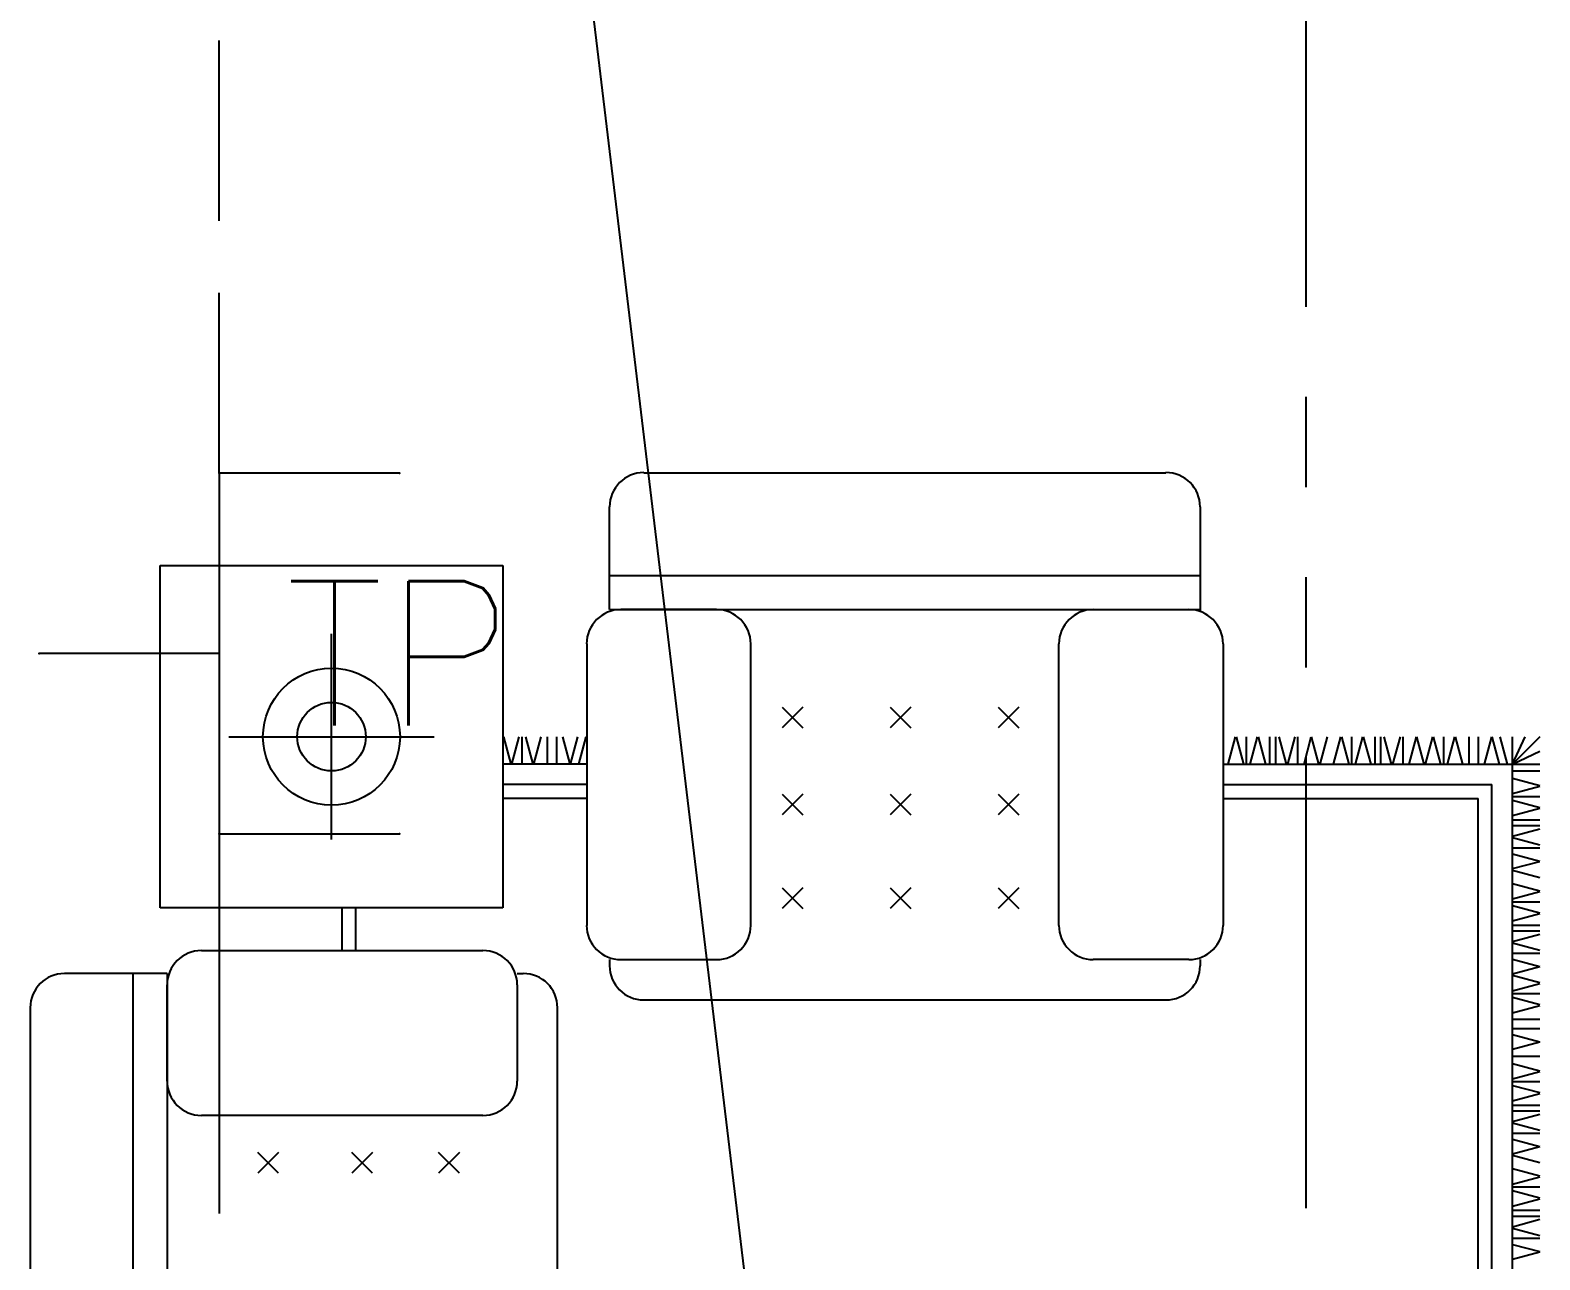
# Model space of a CAD drawing. Extents: x -41969 to 449372, y 65390 to 759577.
# Drawn here: x 342605 to 344699, y 713685 to 715390 of the extents above; entities that cross this region are included whole.
import ezdxf
from ezdxf.enums import TextEntityAlignment as Align

# ---------------------------------------------------------------- set-up
doc = ezdxf.new("R2010")
doc.units = 0
doc.header["$LTSCALE"] = 1000
doc.header["$MEASUREMENT"] = 0
for name, pattern in [('DASH', [0.35, 0.25, -0.1]), ('PHANTOM2', [1.25, 0.625, -0.125, 0.125, -0.125, 0.125, -0.125]), ('PHANTOM3', [1.5, 0.625, -0.125, 0.125, -0.125, 0.125, -0.125, 0.125, -0.125])]:
    doc.linetypes.add(name, pattern=pattern)
for name, color, linetype in [('EQUIP-通讯', 241, 'Continuous'), ('WIRE-照明', 120, 'Continuous'), ('装修家具', 8, 'Continuous')]:
    doc.layers.add(name, color=color, linetype=linetype)
doc.styles.add('_TEL_DIM', font='SIMPLEX', dxfattribs={"width": 0.8, "height": 3.5, "bigfont": 'HZTXT'})
doc.styles.add('DIM_FONT', font='SIMPLEX', dxfattribs={"width": 0.7, "bigfont": 'GBCBIG'})
doc.styles.get("Standard").update_dxf_attribs({"font": 'gbenor.shx', "bigfont": 'gbcbig.shx'})
doc.linetypes.add('TV', pattern='A,2.8,-0.1,["TV",_TEL_DIM,S=0.07,R=0,X=0,Y=-0.1],-0.52', length=3.42)

# ---------------------------------------------------------------- blocks, each defined once
blk = doc.blocks.new('A$C65FF3140')
at = {"color": 8}
for p, q in [((6550.9, -5455.4), (7274.9, -5455.4)), ((6550.9, -5455.4), (7274.9, -5455.4)), ((6503.4, -5645.3), (6503.4, -5502.8)), ((6503.4, -5645.3), (6503.4, -5502.8)), ((7322.4, -5502.8), (7322.4, -5648)), ((7322.4, -5502.8), (7322.4, -5648)), ((5880.4, -6058.9), (5880.4, -5584.1)), ((5880.4, -5584.1), (6355.2, -5584.1)), ((5880.4, -6058.9), (5880.4, -5584.1)), ((5880.4, -5584.1), (6355.2, -5584.1)), ((6355.2, -5584.1), (6355.2, -6058.9)), ((6355.2, -5584.1), (6355.2, -6058.9)), ((6503.4, -5597.8), (7322.4, -5597.8)), ((6503.4, -5597.8), (7322.4, -5597.8)), ((6503.4, -5645.3), (7322.4, -5645.3)), ((6503.4, -5645.3), (7322.4, -5645.3)), ((6651.7, -5645.3), (6519.1, -5645.3)), ((6651.7, -5645.3), (6519.1, -5645.3)), ((7174.1, -5645.3), (7306.7, -5645.3)), ((7174.1, -5645.3), (7306.7, -5645.3)), ((6117.8, -5963.9), (6117.8, -5679.1)), ((6117.8, -5963.9), (6117.8, -5679.1)), ((6471.7, -5692.8), (6471.7, -6083.2)), ((6471.7, -5692.8), (6471.7, -6083.2)), ((6699.2, -6083.2), (6699.2, -5692.8)), ((6699.2, -6083.2), (6699.2, -5692.8)), ((7126.6, -6083.2), (7126.6, -5692.8)), ((7126.6, -6083.2), (7126.6, -5692.8)), ((7354.2, -5692.8), (7354.2, -6083.2)), ((7354.2, -5692.8), (7354.2, -6083.2)), ((6742.9, -5780.4), (6771.6, -5809)), ((6771.6, -5780.4), (6742.9, -5809)), ((6742.9, -5780.4), (6771.6, -5809)), ((6771.6, -5780.4), (6742.9, -5809)), ((6892.6, -5780.4), (6921.2, -5809)), ((6921.2, -5780.4), (6892.6, -5809)), ((6892.6, -5780.4), (6921.2, -5809)), ((6921.2, -5780.4), (6892.6, -5809)), ((7042.2, -5780.4), (7070.9, -5809)), ((7070.9, -5780.4), (7042.2, -5809)), ((7042.2, -5780.4), (7070.9, -5809)), ((7070.9, -5780.4), (7042.2, -5809)), ((5975.4, -5821.5), (6260.3, -5821.5)), ((5975.4, -5821.5), (6260.3, -5821.5)), ((6356.2, -5821.5), (6366.4, -5859.5)), ((6356.2, -5821.5), (6366.4, -5859.5)), ((6377.7, -5821.5), (6367.5, -5859.5)), ((6377.7, -5821.5), (6367.5, -5859.5)), ((6381.6, -5821.5), (6381.6, -5859.5)), ((6381.6, -5821.5), (6381.6, -5859.5)), ((6386.7, -5821.5), (6396.8, -5859.5)), ((6386.7, -5821.5), (6396.8, -5859.5)), ((6408.1, -5821.5), (6397.9, -5859.5)), ((6408.1, -5821.5), (6397.9, -5859.5)), ((6416.9, -5821.5), (6416.9, -5859.5)), ((6416.9, -5821.5), (6416.9, -5859.5)), ((6429.9, -5821.5), (6429.9, -5859.5)), ((6429.9, -5821.5), (6429.9, -5859.5)), ((6438.3, -5821.5), (6448.4, -5859.5)), ((6438.3, -5821.5), (6448.4, -5859.5)), ((6458.8, -5821.5), (6448.6, -5859.5)), ((6458.8, -5821.5), (6448.6, -5859.5)), ((6470.3, -5821.5), (6460.1, -5859.5)), ((6470.3, -5821.5), (6460.1, -5859.5)), ((7361.4, -5859.5), (7371.6, -5821.5)), ((7361.4, -5859.5), (7371.6, -5821.5)), ((7382.9, -5859.5), (7372.7, -5821.5)), ((7382.9, -5859.5), (7372.7, -5821.5)), ((7386.8, -5859.5), (7386.8, -5821.5)), ((7386.8, -5859.5), (7386.8, -5821.5)), ((7391.9, -5859.5), (7402, -5821.5)), ((7391.9, -5859.5), (7402, -5821.5)), ((7413.3, -5859.5), (7403.1, -5821.5)), ((7413.3, -5859.5), (7403.1, -5821.5)), ((7419.2, -5859.5), (7419.2, -5821.5)), ((7419.2, -5859.5), (7419.2, -5821.5)), ((7427.2, -5859.5), (7427.2, -5821.5)), ((7427.2, -5859.5), (7427.2, -5821.5)), ((7441.9, -5859.5), (7431.8, -5821.5)), ((7441.9, -5859.5), (7431.8, -5821.5)), ((7443.9, -5859.5), (7454, -5821.5)), ((7443.9, -5859.5), (7454, -5821.5)), ((7458, -5859.5), (7458, -5821.5)), ((7458, -5859.5), (7458, -5821.5)), ((7466.4, -5859.5), (7476.5, -5821.5)), ((7466.4, -5859.5), (7476.5, -5821.5)), ((7486.9, -5859.5), (7476.7, -5821.5)), ((7486.9, -5859.5), (7476.7, -5821.5)), ((7488.8, -5859.5), (7499, -5821.5)), ((7488.8, -5859.5), (7499, -5821.5)), ((7507.4, -5859.5), (7517.6, -5821.5)), ((7507.4, -5859.5), (7517.6, -5821.5)), ((7528.9, -5859.5), (7518.7, -5821.5)), ((7528.9, -5859.5), (7518.7, -5821.5)), ((7532.8, -5859.5), (7532.8, -5821.5)), ((7532.8, -5859.5), (7532.8, -5821.5)), ((7537.8, -5859.5), (7548, -5821.5)), ((7537.8, -5859.5), (7548, -5821.5)), ((7559.3, -5859.5), (7549.1, -5821.5)), ((7559.3, -5859.5), (7549.1, -5821.5)), ((7565.2, -5859.5), (7565.2, -5821.5)), ((7565.2, -5859.5), (7565.2, -5821.5)), ((7573.1, -5859.5), (7573.1, -5821.5)), ((7573.1, -5859.5), (7573.1, -5821.5)), ((7587.9, -5859.5), (7577.7, -5821.5)), ((7587.9, -5859.5), (7577.7, -5821.5)), ((7589.8, -5859.5), (7600, -5821.5)), ((7589.8, -5859.5), (7600, -5821.5)), ((7604, -5859.5), (7604, -5821.5)), ((7604, -5859.5), (7604, -5821.5)), ((7612.4, -5859.5), (7622.5, -5821.5)), ((7612.4, -5859.5), (7622.5, -5821.5)), ((7632.9, -5859.5), (7622.7, -5821.5)), ((7632.9, -5859.5), (7622.7, -5821.5)), ((7634.8, -5859.5), (7645, -5821.5)), ((7634.8, -5859.5), (7645, -5821.5)), ((7656.2, -5859.5), (7646.1, -5821.5)), ((7656.2, -5859.5), (7646.1, -5821.5)), ((7660.2, -5859.5), (7660.2, -5821.5)), ((7660.2, -5859.5), (7660.2, -5821.5)), ((7665.2, -5859.5), (7675.4, -5821.5)), ((7665.2, -5859.5), (7675.4, -5821.5)), ((7686.6, -5859.5), (7676.5, -5821.5)), ((7686.6, -5859.5), (7676.5, -5821.5)), ((7695.4, -5859.5), (7695.4, -5821.5)), ((7695.4, -5859.5), (7695.4, -5821.5)), ((7708.4, -5859.5), (7708.4, -5821.5)), ((7708.4, -5859.5), (7708.4, -5821.5)), ((7716.8, -5859.5), (7727, -5821.5)), ((7716.8, -5859.5), (7727, -5821.5)), ((7737.3, -5859.5), (7727.1, -5821.5)), ((7737.3, -5859.5), (7727.1, -5821.5)), ((7748.8, -5859.5), (7738.6, -5821.5)), ((7748.8, -5859.5), (7738.6, -5821.5)), ((7793.4, -5821.5), (7755.4, -5859.5)), ((7755.4, -5859.5), (7773.1, -5821.5)), ((7755.4, -5859.5), (7755.4, -5821.5)), ((7793.4, -5821.5), (7755.4, -5859.5)), ((7755.4, -5859.5), (7773.1, -5821.5)), ((7755.4, -5859.5), (7755.4, -5821.5)), ((6471.7, -5859.5), (6355.2, -5859.5)), ((6471.7, -5859.5), (6355.2, -5859.5)), ((7354.2, -5859.5), (7755.4, -5859.5)), ((7354.2, -5859.5), (7755.4, -5859.5)), ((7755.4, -5859.5), (7793.4, -5841.5)), ((7755.4, -5859.5), (7793.4, -5841.5)), ((7755.4, -8292), (7755.4, -5859.5)), ((7755.4, -5859.5), (7793.4, -5859.5)), ((7755.4, -8292), (7755.4, -5859.5)), ((7755.4, -5859.5), (7793.4, -5859.5)), ((7755.4, -5869), (7793.4, -5869)), ((7755.4, -5869), (7793.4, -5869)), ((7755.4, -5879.1), (7793.4, -5889.3)), ((7755.4, -5879.1), (7793.4, -5889.3)), ((6471.7, -5888), (6355.2, -5888)), ((6471.7, -5888), (6355.2, -5888)), ((6742.9, -5901), (6771.6, -5929.7)), ((6771.6, -5901), (6742.9, -5929.7)), ((6742.9, -5901), (6771.6, -5929.7)), ((6771.6, -5901), (6742.9, -5929.7)), ((6892.6, -5901), (6921.2, -5929.7)), ((6921.2, -5901), (6892.6, -5929.7)), ((6892.6, -5901), (6921.2, -5929.7)), ((6921.2, -5901), (6892.6, -5929.7)), ((7042.2, -5901), (7070.9, -5929.7)), ((7070.9, -5901), (7042.2, -5929.7)), ((7042.2, -5901), (7070.9, -5929.7)), ((7070.9, -5901), (7042.2, -5929.7)), ((7354.2, -5888), (7726.9, -5888)), ((7354.2, -5888), (7726.9, -5888)), ((7726.9, -8263.6), (7726.9, -5888)), ((7726.9, -8263.6), (7726.9, -5888)), ((7755.4, -5900.5), (7793.4, -5890.3)), ((7755.4, -5900.5), (7793.4, -5890.3)), ((6471.7, -5907), (6355.2, -5907)), ((6471.7, -5907), (6355.2, -5907)), ((7354.2, -5907), (7707.9, -5907)), ((7354.2, -5907), (7707.9, -5907)), ((7707.9, -8244.6), (7707.9, -5907)), ((7707.9, -8244.6), (7707.9, -5907)), ((7755.4, -5904.5), (7793.4, -5904.5)), ((7755.4, -5904.5), (7793.4, -5904.5)), ((7755.4, -5909.5), (7793.4, -5919.7)), ((7755.4, -5909.5), (7793.4, -5919.7)), ((7755.4, -5930.9), (7793.4, -5920.8)), ((7755.4, -5930.9), (7793.4, -5920.8)), ((7755.4, -5936.9), (7793.4, -5936.9)), ((7755.4, -5936.9), (7793.4, -5936.9)), ((7755.4, -5944.8), (7793.4, -5944.8)), ((7755.4, -5944.8), (7793.4, -5944.8)), ((7755.4, -5959.6), (7793.4, -5949.4)), ((7755.4, -5959.6), (7793.4, -5949.4)), ((7755.4, -5961.5), (7793.4, -5971.7)), ((7755.4, -5961.5), (7793.4, -5971.7)), ((7755.4, -5975.6), (7793.4, -5975.6)), ((7755.4, -5975.6), (7793.4, -5975.6)), ((7755.4, -5984), (7793.4, -5994.2)), ((7755.4, -5984), (7793.4, -5994.2)), ((7755.4, -6004.5), (7793.4, -5994.4)), ((7755.4, -6004.5), (7793.4, -5994.4)), ((7755.4, -6006.4), (7793.4, -6016.6)), ((7755.4, -6006.4), (7793.4, -6016.6)), ((7755.4, -6025.1), (7793.4, -6035.2)), ((7755.4, -6025.1), (7793.4, -6035.2)), ((6742.9, -6031.3), (6771.6, -6059.9)), ((6771.6, -6031.3), (6742.9, -6059.9)), ((6742.9, -6031.3), (6771.6, -6059.9)), ((6771.6, -6031.3), (6742.9, -6059.9)), ((6921.2, -6031.3), (6892.6, -6059.9)), ((6892.6, -6031.3), (6921.2, -6059.9)), ((6921.2, -6031.3), (6892.6, -6059.9)), ((6892.6, -6031.3), (6921.2, -6059.9)), ((7042.2, -6031.3), (7070.9, -6059.9)), ((7070.9, -6031.3), (7042.2, -6059.9)), ((7042.2, -6031.3), (7070.9, -6059.9)), ((7070.9, -6031.3), (7042.2, -6059.9)), ((7755.4, -6046.5), (7793.4, -6036.3)), ((7755.4, -6046.5), (7793.4, -6036.3)), ((6355.2, -6058.9), (5880.4, -6058.9)), ((6355.2, -6058.9), (5880.4, -6058.9)), ((6132.6, -6118.1), (6132.6, -6058.9)), ((6132.6, -6118.1), (6132.6, -6058.9)), ((6151.6, -6118.1), (6151.6, -6058.9)), ((6151.6, -6118.1), (6151.6, -6058.9)), ((7755.4, -6050.5), (7793.4, -6050.5)), ((7755.4, -6050.5), (7793.4, -6050.5)), ((7755.4, -6055.5), (7793.4, -6065.6)), ((7755.4, -6055.5), (7793.4, -6065.6)), ((7755.4, -6076.9), (7793.4, -6066.7)), ((7755.4, -6076.9), (7793.4, -6066.7)), ((7755.4, -6082.8), (7793.4, -6082.8)), ((7755.4, -6082.8), (7793.4, -6082.8)), ((7755.4, -6090.8), (7793.4, -6090.8)), ((7755.4, -6090.8), (7793.4, -6090.8)), ((7755.4, -6105.6), (7793.4, -6095.4)), ((7755.4, -6105.6), (7793.4, -6095.4)), ((7755.4, -6107.5), (7793.4, -6117.6)), ((7755.4, -6107.5), (7793.4, -6117.6)), ((5937.4, -6118.1), (6327.8, -6118.1)), ((5937.4, -6118.1), (6327.8, -6118.1)), ((6503.4, -6130.7), (6503.4, -6139.1)), ((6503.4, -6130.7), (6503.4, -6139.1)), ((6519.1, -6130.7), (6651.7, -6130.7)), ((6519.1, -6130.7), (6651.7, -6130.7)), ((7306.7, -6130.7), (7174.1, -6130.7)), ((7306.7, -6130.7), (7174.1, -6130.7)), ((7322.4, -6130.7), (7322.4, -6139.1)), ((7322.4, -6130.7), (7322.4, -6139.1)), ((7755.4, -6121.6), (7793.4, -6121.6)), ((7755.4, -6121.6), (7793.4, -6121.6)), ((7755.4, -6130), (7793.4, -6140.2)), ((7755.4, -6130), (7793.4, -6140.2)), ((5889.9, -6149.9), (5747.5, -6149.9)), ((5889.9, -6149.9), (5747.5, -6149.9)), ((5842.4, -6149.9), (5842.4, -8001.6)), ((5842.4, -6149.9), (5842.4, -8001.6)), ((5889.9, -6149.9), (5889.9, -8001.6)), ((5889.9, -6149.9), (5889.9, -8001.6)), ((6375.3, -6149.9), (6383.7, -6149.9)), ((6375.3, -6149.9), (6383.7, -6149.9)), ((7755.4, -6150.5), (7793.4, -6140.3)), ((7755.4, -6150.5), (7793.4, -6140.3)), ((7755.4, -6152.4), (7793.4, -6162.6)), ((7755.4, -6152.4), (7793.4, -6162.6)), ((5889.9, -6299.2), (5889.9, -6165.6)), ((5889.9, -6299.2), (5889.9, -6165.6)), ((6375.3, -6165.6), (6375.3, -6299.2)), ((6375.3, -6165.6), (6375.3, -6299.2)), ((7755.4, -6173.9), (7793.4, -6163.7)), ((7755.4, -6173.9), (7793.4, -6163.7)), ((6550.9, -6186.6), (7274.9, -6186.6)), ((6550.9, -6186.6), (7274.9, -6186.6)), ((7755.4, -6177.8), (7793.4, -6177.8)), ((7755.4, -6177.8), (7793.4, -6177.8)), ((7755.4, -6182.8), (7793.4, -6193)), ((7755.4, -6182.8), (7793.4, -6193)), ((7755.4, -6204.3), (7793.4, -6194.1)), ((7755.4, -6204.3), (7793.4, -6194.1)), ((5700, -6197.4), (5700, -7954.2)), ((5700, -6197.4), (5700, -7954.2)), ((6431.2, -6765.4), (6431.2, -6197.4)), ((6431.2, -6765.4), (6431.2, -6197.4)), ((7755.4, -6213.1), (7793.4, -6213.1)), ((7755.4, -6213.1), (7793.4, -6213.1)), ((7755.4, -6226.1), (7793.4, -6226.1)), ((7755.4, -6226.1), (7793.4, -6226.1)), ((7755.4, -6234.4), (7793.4, -6244.6)), ((7755.4, -6234.4), (7793.4, -6244.6)), ((7755.4, -6255), (7793.4, -6244.8)), ((7755.4, -6255), (7793.4, -6244.8)), ((7755.4, -6264.5), (7793.4, -6264.5)), ((7755.4, -6264.5), (7793.4, -6264.5)), ((7755.4, -6274.5), (7793.4, -6284.7)), ((7755.4, -6274.5), (7793.4, -6284.7)), ((7755.4, -6296), (7793.4, -6285.8)), ((7755.4, -6296), (7793.4, -6285.8)), ((7755.4, -6299.9), (7793.4, -6299.9)), ((7755.4, -6299.9), (7793.4, -6299.9)), ((7755.4, -6305), (7793.4, -6315.1)), ((7755.4, -6305), (7793.4, -6315.1)), ((7755.4, -6326.4), (7793.4, -6316.2)), ((7755.4, -6326.4), (7793.4, -6316.2)), ((7755.4, -6332.3), (7793.4, -6332.3)), ((7755.4, -6332.3), (7793.4, -6332.3)), ((7755.4, -6340.3), (7793.4, -6340.3)), ((7755.4, -6340.3), (7793.4, -6340.3)), ((6327.8, -6346.7), (5937.4, -6346.7)), ((6327.8, -6346.7), (5937.4, -6346.7)), ((7755.4, -6355), (7793.4, -6344.9)), ((7755.4, -6355), (7793.4, -6344.9)), ((7755.4, -6357), (7793.4, -6367.1)), ((7755.4, -6357), (7793.4, -6367.1)), ((7755.4, -6371.1), (7793.4, -6371.1)), ((7755.4, -6371.1), (7793.4, -6371.1)), ((7755.4, -6379.5), (7793.4, -6389.7)), ((7755.4, -6379.5), (7793.4, -6389.7)), ((6044.2, -6427), (6015.6, -6398.3)), ((6044.2, -6398.3), (6015.6, -6427)), ((6044.2, -6427), (6015.6, -6398.3)), ((6044.2, -6398.3), (6015.6, -6427)), ((6174.5, -6427), (6145.8, -6398.3)), ((6174.5, -6398.3), (6145.8, -6427)), ((6174.5, -6427), (6145.8, -6398.3)), ((6174.5, -6398.3), (6145.8, -6427)), ((6295.1, -6427), (6266.4, -6398.3)), ((6295.1, -6398.3), (6266.4, -6427)), ((6295.1, -6427), (6266.4, -6398.3)), ((6295.1, -6398.3), (6266.4, -6427)), ((7755.4, -6400), (7793.4, -6389.8)), ((7755.4, -6400), (7793.4, -6389.8)), ((7755.4, -6401.9), (7793.4, -6412.1)), ((7755.4, -6401.9), (7793.4, -6412.1)), ((7755.4, -6420.5), (7793.4, -6430.7)), ((7755.4, -6420.5), (7793.4, -6430.7)), ((7755.4, -6442), (7793.4, -6431.8)), ((7755.4, -6442), (7793.4, -6431.8)), ((7755.4, -6445.9), (7793.4, -6445.9)), ((7755.4, -6445.9), (7793.4, -6445.9)), ((7755.4, -6450.9), (7793.4, -6461.1)), ((7755.4, -6450.9), (7793.4, -6461.1)), ((7755.4, -6472.4), (7793.4, -6462.2)), ((7755.4, -6472.4), (7793.4, -6462.2)), ((7755.4, -6478.3), (7793.4, -6478.3)), ((7755.4, -6478.3), (7793.4, -6478.3)), ((7755.4, -6486.2), (7793.4, -6486.2)), ((7755.4, -6486.2), (7793.4, -6486.2)), ((7755.4, -6501), (7793.4, -6490.8)), ((7755.4, -6501), (7793.4, -6490.8)), ((7755.4, -6502.9), (7793.4, -6513.1)), ((7755.4, -6502.9), (7793.4, -6513.1)), ((7755.4, -6517.1), (7793.4, -6517.1)), ((7755.4, -6517.1), (7793.4, -6517.1)), ((7755.4, -6525.5), (7793.4, -6535.6)), ((7755.4, -6525.5), (7793.4, -6535.6)), ((7755.4, -6546), (7793.4, -6535.8)), ((7755.4, -6546), (7793.4, -6535.8))]:
    blk.add_line(p, q, dxfattribs=at)
for radius in [95, 95, 47.5, 47.5]:
    blk.add_circle((6117.8, -5821.5), radius, dxfattribs=at)
for centre, start, end in [((6550.9, -5502.8), 90, 180), ((6550.9, -5502.8), 90, 180), ((7274.9, -5502.8), 0, 90), ((7274.9, -5502.8), 0, 90), ((6519.1, -5692.8), 90, 180), ((6519.1, -5692.8), 90, 180), ((6651.7, -5692.8), 0, 90), ((6651.7, -5692.8), 0, 90), ((7174.1, -5692.8), 90, 180), ((7174.1, -5692.8), 90, 180), ((7306.7, -5692.8), 0, 90), ((7306.7, -5692.8), 0, 90), ((6519.1, -6083.2), 180, 270), ((6519.1, -6083.2), 180, 270), ((6651.7, -6083.2), 270, 0), ((6651.7, -6083.2), 270, 0), ((7174.1, -6083.2), 180, 270), ((7174.1, -6083.2), 180, 270), ((7306.7, -6083.2), 270, 0), ((7306.7, -6083.2), 270, 0), ((5937.4, -6165.6), 90, 180), ((5937.4, -6165.6), 90, 180), ((6327.8, -6165.6), 0, 90), ((6327.8, -6165.6), 0, 90), ((5747.5, -6197.4), 90, 180), ((5747.5, -6197.4), 90, 180), ((6383.7, -6197.4), 0, 90), ((6383.7, -6197.4), 0, 90), ((6550.9, -6139.1), 180, 270), ((6550.9, -6139.1), 180, 270), ((7274.9, -6139.1), 270, 0), ((7274.9, -6139.1), 270, 0), ((5937.4, -6299.2), 180, 270), ((5937.4, -6299.2), 180, 270), ((6327.8, -6299.2), 270, 0), ((6327.8, -6299.2), 270, 0)]:
    blk.add_arc(centre, 47.5, start, end, dxfattribs=at)
at = {"color": 8, "ltscale": 1e-06, "style": 'DIM_FONT', "text_generation_flag": 4, "width": 0.8, "flags": 9}
for tag, p, rotation in [('YSIZE', (7913.6, 18100), 270), ('XSIZE', (7913.6, 18100), 270), ('YSIZE', (5350, 12479.8), 270.0001), ('XSIZE', (5350, 12479.8), 270.0001), ('YSIZE', (7913.6, 10300), 270), ('XSIZE', (7913.6, 10300), 270), ('YSIZE', (5350, 4679.8), 270.0001), ('XSIZE', (5350, 4679.8), 270.0001), ('YSIZE', (-4020.2, -3750), 180.0001), ('XSIZE', (-4020.2, -3750), 180.0001), ('YSIZE', (3779.8, -3750), 180.0001), ('XSIZE', (3779.8, -3750), 180.0001), ('YSIZE', (12500, -4413.7), 270.0001), ('XSIZE', (12500, -4413.7), 270.0001), ('XSIZE', (12451, -6050.4), 180), ('YSIZE', (12451, -6050.4), 180), ('YSIZE', (10569.5, -6235.4), 180), ('XSIZE', (10569.5, -6235.4), 180), ('XSIZE', (-6200, -6313.6), 180), ('YSIZE', (-6200, -6313.6), 180), ('XSIZE', (1600, -6313.6), 180), ('YSIZE', (1600, -6313.6), 180)]:
    blk.add_attdef(tag, p, '', height=0.5, rotation=rotation, dxfattribs=at)
at = {"color": 8, "style": 'DIM_FONT', "oblique": 0, "width": 0.8, "flags": 9}
for tag, p, rotation in [('YSIZE', (5516.7, 17078.2), 360), ('XSIZE', (5516.7, 17078.2), 360), ('YSIZE', (5516.7, 9278.2), 360), ('XSIZE', (5516.7, 9278.2), 360), ('YSIZE', (-7221.8, -3916.7), 270), ('XSIZE', (-7221.8, -3916.7), 270), ('YSIZE', (578.2, -3916.7), 270), ('XSIZE', (578.2, -3916.7), 270)]:
    blk.add_attdef(tag, p, '', height=0.413, rotation=rotation, dxfattribs=at)
at = {"color": 8, "ltscale": 1e-06, "style": 'DIM_FONT', "width": 0.8, "flags": 9}
for tag, p, rotation in [('YSIZE', (5350, 16101), 89.9999), ('XSIZE', (5350, 16101), 89.9999), ('XSIZE', (7913.6, 10500), 90), ('YSIZE', (7913.6, 10500), 90), ('YSIZE', (7913.6, 2700.1), 90), ('XSIZE', (7913.6, 2700.1), 90), ('YSIZE', (-16900, -4413.7), 269.9999), ('XSIZE', (-16900, -4413.7), 269.9999)]:
    blk.add_attdef(tag, p, '', height=0.5, rotation=rotation, dxfattribs=at)
at = {"color": 8, "style": 'DIM_FONT', "text_generation_flag": 4, "width": 0.8, "flags": 9}
for tag, p, rotation in [('YSIZE', (5516.7, 11521.8), 0), ('XSIZE', (5516.7, 11521.8), 0), ('YSIZE', (5516.7, 3721.8), 0), ('XSIZE', (5516.7, 3721.8), 0), ('YSIZE', (9342.9, -1535.9), 180), ('XSIZE', (9342.9, -1535.9), 180), ('YSIZE', (-4978.2, -3916.7), 270), ('XSIZE', (-4978.2, -3916.7), 270), ('YSIZE', (2821.8, -3916.7), 270), ('XSIZE', (2821.8, -3916.7), 270)]:
    blk.add_attdef(tag, p, '', height=0.413, rotation=rotation, dxfattribs=at)
at = {"color": 8, "ltscale": 1e-06, "style": 'DIM_FONT', "oblique": 0, "width": 0.8, "flags": 9}
for tag, p, rotation in [('YSIZE', (5350, 8320.2), 89.9999), ('XSIZE', (5350, 8320.2), 89.9999), ('YSIZE', (-8179.8, -3750), 359.9999), ('XSIZE', (-8179.8, -3750), 359.9999), ('YSIZE', (-379.8, -3750), 359.9999), ('XSIZE', (-379.8, -3750), 359.9999)]:
    blk.add_attdef(tag, p, '', height=0.5, rotation=rotation, dxfattribs=at)
at = {"color": 8, "text_generation_flag": 4, "flags": 9}
for tag, p, height, width in [('YSIZE', (-14000.3, -1399.1), 0.666, 0.834261), ('XSIZE', (-14000.3, -1399.1), 0.666, 0.834261), ('YSIZE', (-10846.1, -3267.1), 0.5, 0.8), ('XSIZE', (-10846.1, -3267.1), 0.5, 0.8)]:
    blk.add_attdef(tag, p, '', height=height, rotation=180, dxfattribs=dict(at, width=width))
at = {"color": 8, "flags": 9}
for tag, p, height, width in [('YSIZE', (9600.3, -1399.1), 0.666, 0.834261), ('XSIZE', (9600.3, -1399.1), 0.666, 0.834261), ('YSIZE', (6446.1, -3267.1), 0.5, 0.8), ('XSIZE', (6446.1, -3267.1), 0.5, 0.8)]:
    blk.add_attdef(tag, p, '', height=height, dxfattribs=dict(at, width=width))
at = {"color": 8, "style": 'DIM_FONT', "width": 0.8, "flags": 9}
for tag in ['YSIZE', 'XSIZE']:
    blk.add_attdef(tag, (-13742.9, -1535.9), '', height=0.413, dxfattribs=at)
at = {"color": 8, "flags": 9}
for tag, p in [('YSIZE', (5880.4, -5584.1)), ('XSIZE', (5880.4, -5584.1)), ('YSIZE', (5880.4, -5584.1)), ('XSIZE', (5880.4, -5584.1)), ('YSIZE', (9400, -8940.7)), ('XSIZE', (9400, -8940.7))]:
    blk.add_attdef(tag, p, '', height=0.5, dxfattribs=at)
at = {"color": 8, "ltscale": 1e-06, "style": 'DIM_FONT', "width": 0.8, "flags": 9}
for tag, p in [('YSIZE', (-16900, -6050.4)), ('XSIZE', (-16900, -6050.4)), ('YSIZE', (-14969.5, -6235.4)), ('XSIZE', (-14969.5, -6235.4)), ('YSIZE', (-6000, -6313.6)), ('XSIZE', (-6000, -6313.6)), ('YSIZE', (1800, -6313.6)), ('XSIZE', (1800, -6313.6))]:
    blk.add_attdef(tag, p, '', height=0.5, dxfattribs=at)
at = {"color": 8, "text_generation_flag": 4, "flags": 9}
for tag, p in [('YSIZE', (-10280.4, -6139.1)), ('XSIZE', (-10280.4, -6139.1)), ('YSIZE', (-13800, -9000.4)), ('XSIZE', (-13800, -9000.4))]:
    blk.add_attdef(tag, p, '', height=0.5, rotation=180, dxfattribs=at)
blk = doc.blocks.new('$equip$00001867')
for p, q in [((-0.5, 0.499), (-0.5, 0.999)), ((0.5, 0.999), (0.5, 0.499)), ((0.5, 0.499), (-0.5, 0.499)), ((0, 0.4995), (0, 0))]:
    blk.add_line(p, q)
for p in [(-0.5, 0.999), (0.5, 0.999), (-0.5, 0.499), (0.5, 0.499), (0, 0)]:
    blk.add_point(p)
at = {"color": 7, "style": '_TEL_DIM'}
blk.add_attdef('$TEXT$', text='', height=0.4, dxfattribs=at).set_placement((0, 0.999), align=Align.MIDDLE_CENTER)
at = {"color": 7, "style": '_TEL_DIM', "flags": 1}
blk.add_attdef('A', text='', height=0.00002, dxfattribs=at).set_placement((0, 0), align=Align.MIDDLE_CENTER)

msp = doc.modelspace()

# ---------------------------------------------------------------- linework, layer by layer
at = {"layer": 'WIRE-照明', "linetype": 'PHANTOM2'}
msp.add_line((344374.8, 711256.8), (344374.8, 719939.7), dxfattribs=at)
at = {"layer": 'WIRE-照明', "linetype": 'DASH'}
msp.add_line((342867.1, 714776.2), (342867.1, 719732.2), dxfattribs=at)
at = {"layer": 'WIRE-照明', "linetype": 'TV', "ltscale": 0.5}
msp.add_line((342867.1, 719732.2), (343784.4, 712094.1), dxfattribs=at)
at = {"layer": 'WIRE-照明', "linetype": 'PHANTOM3'}
msp.add_line((342867.1, 714374.3), (342867.1, 713395.6), dxfattribs=at)

# ---------------------------------------------------------------- block references
at = {"layer": 'EQUIP-通讯'}
ref = msp.add_blockref('$equip$00001867', (342617.6, 714526.2), dxfattribs=dict(at, xscale=-500, yscale=500, zscale=500, rotation=269.9999999730795))
ref.add_attrib('$TEXT$', 'TP', dxfattribs={"layer": '0', "color": 7, "height": 200, "style": '_TEL_DIM'}).set_placement((343117.1, 714526.2), align=Align.MIDDLE_CENTER)
at = {"layer": '装修家具'}
msp.add_blockref('A$C65FF3140', (336905.2, 720232.2), dxfattribs=at)

doc.saveas('drawing.dxf')
